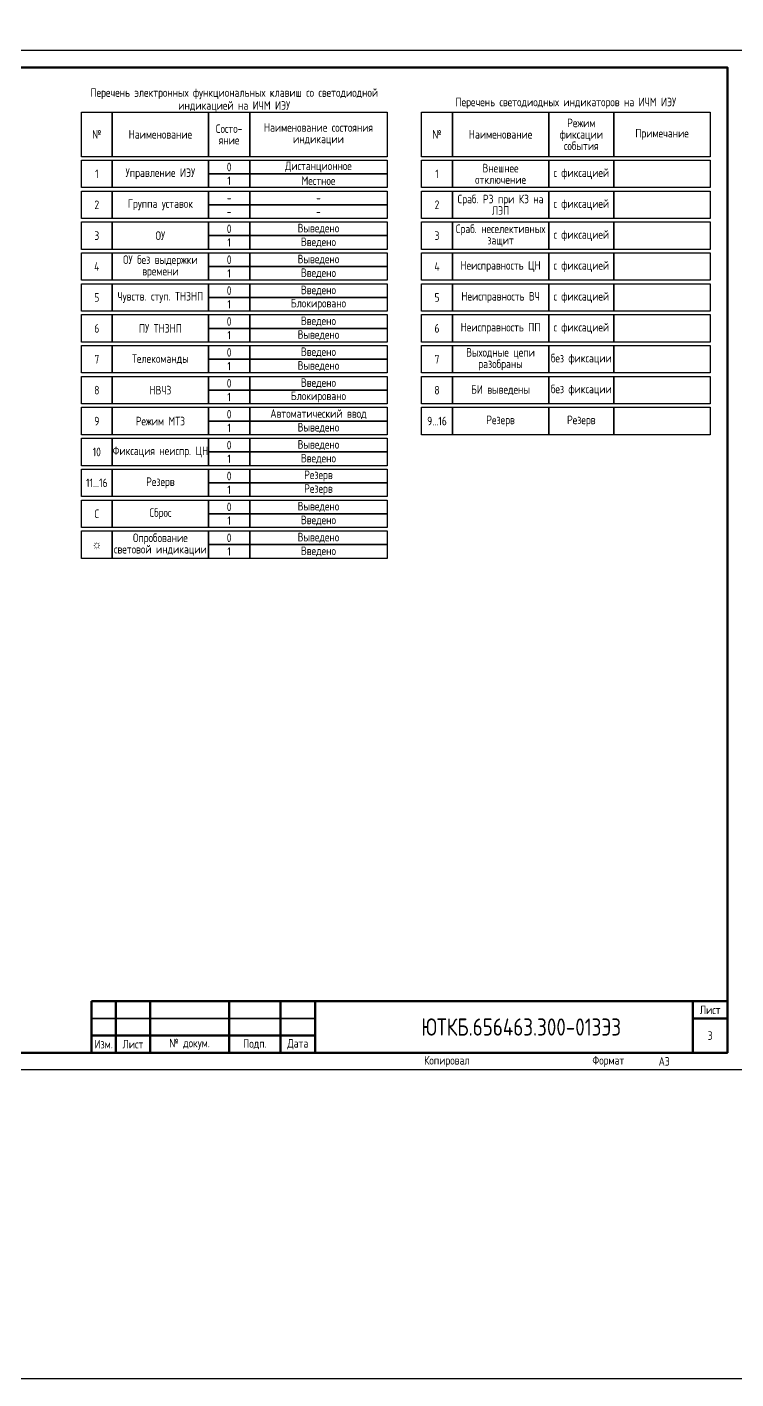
# Model space of a CAD drawing. Header units: millimetres. Extents: x -863 to 2106, y -90 to 586.
# Drawn here: x 1051.2 to 1257.5, y -90 to 303.8 of the extents above; entities that cross this region are included whole.
import ezdxf

# ---------------------------------------------------------------- set-up
doc = ezdxf.new("R2010")
doc.units = ezdxf.units.MM
doc.styles.add('Gost type A_2.5', font='GOST_A.TTF', dxfattribs={"height": 2.5})
doc.styles.add('Gost_type_A', font='GOST_A.TTF')

# ---------------------------------------------------------------- blocks, each defined once
blk = doc.blocks.new('Формат_А3')
blk.add_lwpolyline([(-420, 297), (0, 297), (0, 0), (-420, 0)], close=True)
at = {"lineweight": 50}
blk.add_lwpolyline([(-400, 292), (-5, 292), (-5, 5), (-400, 5)], close=True, dxfattribs=at)
blk = doc.blocks.new('Штамп малый нижний')
at = {"lineweight": 50}
for points in [[(-185, 15), (-178, 15), (-178, 5), (-185, 5)], [(-178, 15), (-168, 15), (-168, 5), (-178, 5)], [(-168, 15), (-145, 15), (-145, 5), (-168, 5)], [(-145, 15), (-130, 15), (-130, 5), (-145, 5)], [(-130, 15), (-120, 15), (-120, 5), (-130, 5)], [(-120, 15), (-10, 15), (-10, 0), (-120, 0)], [(-10, 15), (0, 15), (0, 10), (-10, 10)], [(-10, 10), (0, 10), (0, 0), (-10, 0)], [(-185, 5), (-178, 5), (-178, 0), (-185, 0)], [(-178, 5), (-168, 5), (-168, 0), (-178, 0)], [(-168, 5), (-145, 5), (-145, 0), (-168, 0)], [(-145, 5), (-130, 5), (-130, 0), (-145, 0)], [(-130, 5), (-120, 5), (-120, 0), (-130, 0)]]:
    blk.add_lwpolyline(points, close=True, dxfattribs=at)
for points in [[(-185, 15), (-178, 15), (-178, 10), (-185, 10)], [(-178, 15), (-168, 15), (-168, 10), (-178, 10)], [(-168, 15), (-145, 15), (-145, 10), (-168, 10)], [(-145, 15), (-130, 15), (-130, 10), (-145, 10)], [(-130, 15), (-120, 15), (-120, 10), (-130, 10)], [(-185, 10), (-178, 10), (-178, 5), (-185, 5)], [(-178, 10), (-168, 10), (-168, 5), (-178, 5)], [(-168, 10), (-145, 10), (-145, 5), (-168, 5)], [(-145, 10), (-130, 10), (-130, 5), (-145, 5)], [(-130, 10), (-120, 10), (-120, 5), (-130, 5)]]:
    blk.add_lwpolyline(points, close=True)
at = {"char_height": 2.5, "style": 'Gost_type_A'}
for s, insert, width, attachment_point in [('Лист', (-5, 12.5), 10, 5), ('№ докум.', (-156.5, 2.5), 23, 5), ('Подп.', (-137.5, 2.5), 15, 5), ('Дата', (-125, 2.5), 10, 5), ('Изм.', (-181.5, 2.5), 7, 5), ('Лист', (-173, 2.5), 10, 5), ('Копировал', (-75, -2.53), 13.1202, 6), ('Формат', (-30, -2.53), 13.1202, 6)]:
    blk.add_mtext(s, dxfattribs=dict(at, insert=insert, width=width, attachment_point=attachment_point))

msp = doc.modelspace()

# ---------------------------------------------------------------- linework, layer by layer
for points in [[(-863, 586), (2106, 586), (2106, -90), (-863, -90)], [(1067, 279), (1076, 279), (1076, 266), (1067, 266)], [(1076, 279), (1104, 279), (1104, 266), (1076, 266)], [(1104, 279), (1116, 279), (1116, 266), (1104, 266)], [(1116, 279), (1156, 279), (1156, 266), (1116, 266)], [(1166, 279), (1175, 279), (1175, 266), (1166, 266)], [(1175, 279), (1203, 279), (1203, 266), (1175, 266)], [(1203, 279), (1222, 279), (1222, 266), (1203, 266)], [(1222, 279), (1250, 279), (1250, 266), (1222, 266)], [(1067, 265), (1076, 265), (1076, 257), (1067, 257)], [(1076, 265), (1104, 265), (1104, 257), (1076, 257)], [(1104, 265), (1116, 265), (1116, 261), (1104, 261)], [(1116, 265), (1156, 265), (1156, 261), (1116, 261)], [(1166, 265), (1175, 265), (1175, 257), (1166, 257)], [(1175, 265), (1203, 265), (1203, 257), (1175, 257)], [(1203, 265), (1222, 265), (1222, 257), (1203, 257)], [(1222, 265), (1250, 265), (1250, 257), (1222, 257)], [(1104, 261), (1116, 261), (1116, 257), (1104, 257)], [(1116, 261), (1156, 261), (1156, 257), (1116, 257)], [(1067, 256), (1076, 256), (1076, 248), (1067, 248)], [(1076, 256), (1104, 256), (1104, 248), (1076, 248)], [(1104, 256), (1116, 256), (1116, 252), (1104, 252)], [(1116, 256), (1156, 256), (1156, 252), (1116, 252)], [(1166, 256), (1175, 256), (1175, 248), (1166, 248)], [(1175, 256), (1203, 256), (1203, 248), (1175, 248)], [(1203, 256), (1222, 256), (1222, 248), (1203, 248)], [(1222, 256), (1250, 256), (1250, 248), (1222, 248)], [(1104, 252), (1116, 252), (1116, 248), (1104, 248)], [(1116, 252), (1156, 252), (1156, 248), (1116, 248)], [(1067, 247), (1076, 247), (1076, 239), (1067, 239)], [(1076, 247), (1104, 247), (1104, 239), (1076, 239)], [(1104, 247), (1116, 247), (1116, 243), (1104, 243)], [(1116, 247), (1156, 247), (1156, 243), (1116, 243)], [(1166, 247), (1175, 247), (1175, 239), (1166, 239)], [(1175, 247), (1203, 247), (1203, 239), (1175, 239)], [(1203, 247), (1222, 247), (1222, 239), (1203, 239)], [(1222, 247), (1250, 247), (1250, 239), (1222, 239)], [(1104, 243), (1116, 243), (1116, 239), (1104, 239)], [(1116, 243), (1156, 243), (1156, 239), (1116, 239)], [(1067, 238), (1076, 238), (1076, 230), (1067, 230)], [(1076, 238), (1104, 238), (1104, 230), (1076, 230)], [(1104, 238), (1116, 238), (1116, 234), (1104, 234)], [(1116, 238), (1156, 238), (1156, 234), (1116, 234)], [(1166, 238), (1175, 238), (1175, 230), (1166, 230)], [(1175, 238), (1203, 238), (1203, 230), (1175, 230)], [(1203, 238), (1222, 238), (1222, 230), (1203, 230)], [(1222, 238), (1250, 238), (1250, 230), (1222, 230)], [(1104, 234), (1116, 234), (1116, 230), (1104, 230)], [(1116, 234), (1156, 234), (1156, 230), (1116, 230)], [(1067, 229), (1076, 229), (1076, 221), (1067, 221)], [(1076, 229), (1104, 229), (1104, 221), (1076, 221)], [(1104, 229), (1116, 229), (1116, 225), (1104, 225)], [(1116, 229), (1156, 229), (1156, 225), (1116, 225)], [(1166, 229), (1175, 229), (1175, 221), (1166, 221)], [(1175, 229), (1203, 229), (1203, 221), (1175, 221)], [(1203, 229), (1222, 229), (1222, 221), (1203, 221)], [(1222, 229), (1250, 229), (1250, 221), (1222, 221)], [(1104, 225), (1116, 225), (1116, 221), (1104, 221)], [(1116, 225), (1156, 225), (1156, 221), (1116, 221)], [(1067, 220), (1076, 220), (1076, 212), (1067, 212)], [(1076, 220), (1104, 220), (1104, 212), (1076, 212)], [(1104, 220), (1116, 220), (1116, 216), (1104, 216)], [(1116, 220), (1156, 220), (1156, 216), (1116, 216)], [(1166, 220), (1175, 220), (1175, 212), (1166, 212)], [(1175, 220), (1203, 220), (1203, 212), (1175, 212)], [(1203, 220), (1222, 220), (1222, 212), (1203, 212)], [(1222, 220), (1250, 220), (1250, 212), (1222, 212)], [(1104, 216), (1116, 216), (1116, 212), (1104, 212)], [(1116, 216), (1156, 216), (1156, 212), (1116, 212)], [(1067, 211), (1076, 211), (1076, 203), (1067, 203)], [(1076, 211), (1104, 211), (1104, 203), (1076, 203)], [(1104, 211), (1116, 211), (1116, 207), (1104, 207)], [(1116, 211), (1156, 211), (1156, 207), (1116, 207)], [(1166, 211), (1175, 211), (1175, 203), (1166, 203)], [(1175, 211), (1203, 211), (1203, 203), (1175, 203)], [(1203, 211), (1222, 211), (1222, 203), (1203, 203)], [(1222, 211), (1250, 211), (1250, 203), (1222, 203)], [(1104, 207), (1116, 207), (1116, 203), (1104, 203)], [(1116, 207), (1156, 207), (1156, 203), (1116, 203)], [(1067, 202), (1076, 202), (1076, 194), (1067, 194)], [(1076, 202), (1104, 202), (1104, 194), (1076, 194)], [(1104, 202), (1116, 202), (1116, 198), (1104, 198)], [(1116, 202), (1156, 202), (1156, 198), (1116, 198)], [(1166, 202), (1175, 202), (1175, 194), (1166, 194)], [(1175, 202), (1203, 202), (1203, 194), (1175, 194)], [(1203, 202), (1222, 202), (1222, 194), (1203, 194)], [(1222, 202), (1250, 202), (1250, 194), (1222, 194)], [(1104, 198), (1116, 198), (1116, 194), (1104, 194)], [(1116, 198), (1156, 198), (1156, 194), (1116, 194)], [(1067, 193), (1076, 193), (1076, 185), (1067, 185)], [(1076, 193), (1104, 193), (1104, 185), (1076, 185)], [(1104, 193), (1116, 193), (1116, 189), (1104, 189)], [(1116, 193), (1156, 193), (1156, 189), (1116, 189)], [(1166, 193), (1175, 193), (1175, 185), (1166, 185)], [(1175, 193), (1203, 193), (1203, 185), (1175, 185)], [(1203, 193), (1222, 193), (1222, 185), (1203, 185)], [(1222, 193), (1250, 193), (1250, 185), (1222, 185)], [(1104, 189), (1116, 189), (1116, 185), (1104, 185)], [(1116, 189), (1156, 189), (1156, 185), (1116, 185)], [(1067, 184), (1076, 184), (1076, 176), (1067, 176)], [(1076, 184), (1104, 184), (1104, 176), (1076, 176)], [(1104, 184), (1116, 184), (1116, 180), (1104, 180)], [(1116, 184), (1156, 184), (1156, 180), (1116, 180)], [(1104, 180), (1116, 180), (1116, 176), (1104, 176)], [(1116, 180), (1156, 180), (1156, 176), (1116, 176)], [(1067, 175), (1076, 175), (1076, 167), (1067, 167)], [(1076, 175), (1104, 175), (1104, 167), (1076, 167)], [(1104, 175), (1116, 175), (1116, 171), (1104, 171)], [(1116, 175), (1156, 175), (1156, 171), (1116, 171)], [(1104, 171), (1116, 171), (1116, 167), (1104, 167)], [(1116, 171), (1156, 171), (1156, 167), (1116, 167)], [(1067, 166), (1076, 166), (1076, 158), (1067, 158)], [(1076, 166), (1104, 166), (1104, 158), (1076, 158)], [(1104, 166), (1116, 166), (1116, 162), (1104, 162)], [(1116, 166), (1156, 166), (1156, 162), (1116, 162)], [(1104, 162), (1116, 162), (1116, 158), (1104, 158)], [(1116, 162), (1156, 162), (1156, 158), (1116, 158)], [(1067, 157), (1076, 157), (1076, 149), (1067, 149)], [(1076, 157), (1104, 157), (1104, 149), (1076, 149)], [(1104, 157), (1116, 157), (1116, 153), (1104, 153)], [(1116, 157), (1156, 157), (1156, 153), (1116, 153)], [(1104, 153), (1116, 153), (1116, 149), (1104, 149)], [(1116, 153), (1156, 153), (1156, 149), (1116, 149)]]:
    msp.add_lwpolyline(points, close=True)

# ---------------------------------------------------------------- block references
at = {"color": 1}
msp.add_blockref('Формат_А3', (1260, 0), dxfattribs=at)
msp.add_blockref('Штамп малый нижний', (1255, 5))

# ---------------------------------------------------------------- texts
at = {"char_height": 2.5}
for s, insert, width, attachment_point, line_spacing_factor, style in [('Перечень электронных функциональных клавиш со светодиодной индикацией на ИЧМ ИЭУ', (1111.5, 279), 89, 8, 0.9, 'Gost_type_A'), ('Перечень светодиодных индикаторов на ИЧМ ИЭУ', (1208, 280), 84, 8, 0.9, 'Gost_type_A'), ('Наименование состояния\\Pиндикации ', (1136, 272.5), 40, 5, 0.8, 'Gost_type_A'), ('Режим\\Pфиксации события', (1212.5, 272.5), 19, 5, 0.8, 'Gost_type_A'), ('№ ', (1071.5, 272.5), 9, 5, 0.8, 'Gost_type_A'), ('Наименование ', (1090, 272.5), 28, 5, 0.8, 'Gost_type_A'), ('Состо- яние', (1110, 272.5), 12, 5, 0.8, 'Gost_type_A'), ('№ ', (1170.5, 272.5), 9, 5, 0.8, 'Gost_type_A'), ('Наименование ', (1189, 272.5), 28, 5, 0.8, 'Gost_type_A'), ('Примечание', (1236, 272.5), 28, 5, 0.8, 'Gost_type_A'), ('0', (1110, 263), 12, 5, 0.8, 'Gost_type_A'), ('Дистанционное', (1136, 263), 40, 5, 0.8, 'Gost_type_A'), ('Внешнее\\Pотключение ', (1189, 261), 28, 5, 0.8, 'Gost_type_A'), ('1', (1071.5, 261), 9, 5, 0.8, 'Gost_type_A'), ('Управление ИЭУ', (1090, 261), 28, 5, 0.8, 'Gost_type_A'), ('1', (1110, 259), 12, 5, 0.8, 'Gost_type_A'), ('Местное', (1136, 259), 40, 5, 0.8, 'Gost_type_A'), ('1', (1170.5, 261), 9, 5, 0.8, 'Gost_type_A'), ('с фиксацией', (1212.5, 261), 19, 5, 0.8, 'Gost_type_A'), ('2', (1071.5, 252), 9, 5, 0.8, 'Gost_type_A'), ('2', (1170.5, 252), 9, 5, 0.8, 'Gost_type_A'), ('Сраб. РЗ при КЗ на ЛЭП ', (1189, 252), 28, 5, 0.8, 'Gost_type_A'), ('с фиксацией', (1212.5, 252), 19, 5, 0.8, 'Gost_type_A'), ('3', (1071.5, 243), 9, 5, 0.8, 'Gost_type_A'), ('ОУ', (1090, 243), 28, 5, 0.8, 'Gost_type_A'), ('0', (1110, 245), 12, 5, 0.8, 'Gost_type_A'), ('Выведено', (1136, 245), 40, 5, 0.8, 'Gost_type_A'), ('3', (1170.5, 243), 9, 5, 0.8, 'Gost_type_A'), ('Сраб. неселективных защит ', (1189, 243), 28, 5, 0.8, 'Gost_type_A'), ('с фиксацией', (1212.5, 243), 19, 5, 0.8, 'Gost_type_A'), ('1', (1110, 241), 12, 5, 0.8, 'Gost_type_A'), ('Введено', (1136, 241), 40, 5, 0.8, 'Gost_type_A'), ('ОУ без выдержки времени ', (1090, 234), 28, 5, 0.8, 'Gost type A_2.5'), ('0', (1110, 236), 12, 5, 0.8, 'Gost_type_A'), ('Выведено', (1136, 236), 40, 5, 0.8, 'Gost_type_A'), ('4', (1071.5, 234), 9, 5, 0.8, 'Gost_type_A'), ('1', (1110, 232), 12, 5, 0.8, 'Gost_type_A'), ('Введено', (1136, 232), 40, 5, 0.8, 'Gost_type_A'), ('4', (1170.5, 234), 9, 5, 0.8, 'Gost_type_A'), ('Неисправность ЦН ', (1189, 234), 28, 5, 0.8, 'Gost_type_A'), ('с фиксацией', (1212.5, 234), 19, 5, 0.8, 'Gost_type_A'), ('Введено', (1136, 227), 40, 5, 0.8, 'Gost_type_A'), ('5', (1071.5, 225), 9, 5, 0.8, 'Gost_type_A'), ('{\\C256;Чувств. ступ. ТНЗНП }', (1090, 225), 28, 5, 0.8, 'Gost type A_2.5'), ('0', (1110, 227), 12, 5, 0.8, 'Gost_type_A'), ('Блокировано ', (1136, 223), 40, 5, 0.8, 'Gost_type_A'), ('5', (1170.5, 225), 9, 5, 0.8, 'Gost_type_A'), ('Неисправность ВЧ', (1189, 225), 28, 5, 0.8, 'Gost_type_A'), ('с фиксацией', (1212.5, 225), 19, 5, 0.8, 'Gost_type_A'), ('1', (1110, 223), 12, 5, 0.8, 'Gost_type_A'), ('6', (1071.5, 216), 9, 5, 0.8, 'Gost_type_A'), ('ПУ ТНЗНП ', (1090, 216), 28, 5, 0.8, 'Gost_type_A'), ('0', (1110, 218), 12, 5, 0.8, 'Gost_type_A'), ('Введено', (1136, 218), 40, 5, 0.8, 'Gost_type_A'), ('6', (1170.5, 216), 9, 5, 0.8, 'Gost_type_A'), ('Неисправность ПП', (1189, 216), 28, 5, 0.8, 'Gost_type_A'), ('с фиксацией', (1212.5, 216), 19, 5, 0.8, 'Gost_type_A'), ('1', (1110, 214), 12, 5, 0.8, 'Gost_type_A'), ('Выведено', (1136, 214), 40, 5, 0.8, 'Gost_type_A'), ('0', (1110, 209), 12, 5, 0.8, 'Gost_type_A'), ('Введено', (1136, 209), 40, 5, 0.8, 'Gost_type_A'), ('Выходные цепи разобраны ', (1189, 207), 28, 5, 0.8, 'Gost_type_A'), ('7', (1071.5, 207), 9, 5, 0.8, 'Gost_type_A'), ('Телекоманды', (1090, 207), 28, 5, 0.8, 'Gost_type_A'), ('1', (1110, 205), 12, 5, 0.8, 'Gost_type_A'), ('Выведено', (1136, 205), 40, 5, 0.8, 'Gost_type_A'), ('7', (1170.5, 207), 9, 5, 0.8, 'Gost_type_A'), ('без фиксации', (1212.5, 207), 19, 5, 0.8, 'Gost_type_A'), ('0', (1110, 200), 12, 5, 0.8, 'Gost_type_A'), ('Введено', (1136, 200), 40, 5, 0.8, 'Gost_type_A'), ('8', (1071.5, 198), 9, 5, 0.8, 'Gost_type_A'), ('НВЧЗ', (1090, 198), 28, 5, 0.8, 'Gost_type_A'), ('1', (1110, 196), 12, 5, 0.8, 'Gost_type_A'), ('Блокировано ', (1136, 196), 40, 5, 0.8, 'Gost_type_A'), ('8', (1170.5, 198), 9, 5, 0.8, 'Gost_type_A'), ('БИ выведены ', (1189, 198), 28, 5, 0.8, 'Gost_type_A'), ('без фиксации', (1212.5, 198), 19, 5, 0.8, 'Gost_type_A'), ('9', (1071.5, 189), 9, 5, 0.8, 'Gost_type_A'), ('Режим МТЗ ', (1090, 189), 28, 5, 0.8, 'Gost_type_A'), ('0', (1110, 191), 12, 5, 0.8, 'Gost_type_A'), ('Автоматический ввод ', (1136, 191), 40, 5, 0.8, 'Gost_type_A'), ('9...16', (1170.5, 189), 9, 5, 0.8, 'Gost_type_A'), ('Резерв', (1189, 189), 28, 5, 0.8, 'Gost_type_A'), ('Резерв', (1212.5, 189), 19, 5, 0.8, 'Gost_type_A'), ('1', (1110, 187), 12, 5, 0.8, 'Gost_type_A'), ('Выведено ', (1136, 187), 40, 5, 0.8, 'Gost_type_A'), ('10', (1071.5, 180), 9, 5, 0.8, 'Gost_type_A'), ('Фиксация неиспр. ЦН ', (1090, 180), 28, 5, 0.8, 'Gost_type_A'), ('0', (1110, 182), 12, 5, 0.8, 'Gost_type_A'), ('Выведено', (1136, 182), 40, 5, 0.8, 'Gost_type_A'), ('1', (1110, 178), 12, 5, 0.8, 'Gost_type_A'), ('Введено', (1136, 178), 40, 5, 0.8, 'Gost_type_A'), ('0', (1110, 173), 12, 5, 0.8, 'Gost_type_A'), ('Резерв', (1136, 173), 40, 5, 0.8, 'Gost_type_A'), ('11...16', (1071.5, 171), 9, 5, 0.8, 'Gost_type_A'), ('Резерв', (1090, 171), 28, 5, 0.8, 'Gost_type_A'), ('1', (1110, 169), 12, 5, 0.8, 'Gost_type_A'), ('Резерв', (1136, 169), 40, 5, 0.8, 'Gost_type_A'), ('Выведено', (1136, 164), 40, 5, 0.8, 'Gost_type_A'), ('C', (1071.5, 162), 9, 5, 0.8, 'Gost_type_A'), ('Сброс', (1090, 162), 28, 5, 0.8, 'Gost_type_A'), ('0', (1110, 164), 12, 5, 0.8, 'Gost_type_A'), ('Введено', (1136, 160), 40, 5, 0.8, 'Gost_type_A'), ('1', (1110, 160), 12, 5, 0.8, 'Gost_type_A'), ('☼', (1071.5, 153), 9, 5, 0.8, 'Gost_type_A'), ('Опробование световой индикации', (1090, 153), 28, 5, 0.8, 'Gost_type_A'), ('0', (1110, 155), 12, 5, 0.8, 'Gost_type_A'), ('Выведено', (1136, 155), 40, 5, 0.8, 'Gost_type_A'), ('1', (1110, 151), 12, 5, 0.8, 'Gost_type_A'), ('Введено', (1136, 151), 40, 5, 0.8, 'Gost_type_A')]:
    msp.add_mtext(s, dxfattribs=dict(at, insert=insert, width=width, attachment_point=attachment_point, line_spacing_factor=line_spacing_factor, style=style))
at = {"color": 30, "true_color": 0xf26722, "char_height": 2.5, "attachment_point": 5, "line_spacing_factor": 0.8, "style": 'Gost_type_A'}
for s, insert, width in [('Группа уставок', (1090, 252), 28), ('-', (1110, 254), 12), ('-', (1136, 254), 40), ('-', (1110, 250), 12), ('-', (1136, 250), 40)]:
    msp.add_mtext(s, dxfattribs=dict(at, insert=insert, width=width))
at = {"style": 'Gost_type_A'}
for s, insert, char_height, width, attachment_point in [('ЮТКБ.656463.300-013Э3', (1195, 12.5), 5, 120, 5), ('3', (1250, 10), 2.5, 10, 5), ('A3', (1235, 2.5), 2.5, 20, 4)]:
    msp.add_mtext(s, dxfattribs=dict(at, insert=insert, char_height=char_height, width=width, attachment_point=attachment_point))

doc.saveas('drawing.dxf')
